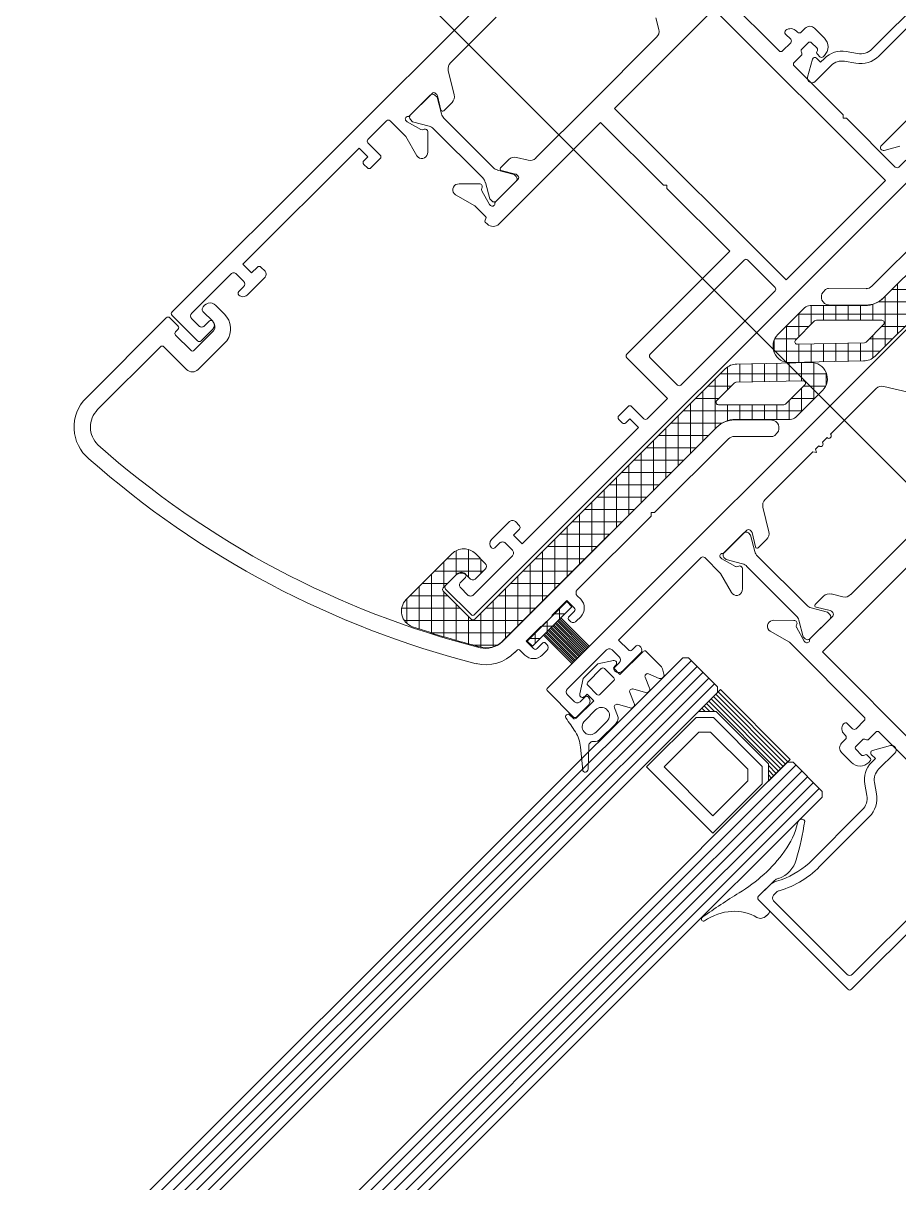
# Model space of a CAD drawing. Header units: centimetres. Extents: x 118932 to 154602, y -32682 to -23521.
# Drawn here: x 140558.5 to 140569.15, y -28992.83 to -28978.72 of the extents above; entities that cross this region are included whole.
import ezdxf

# ---------------------------------------------------------------- set-up
doc = ezdxf.new("R2010")
doc.units = ezdxf.units.CM
doc.header["$LTSCALE"] = 50
doc.header["$MEASUREMENT"] = 0
doc.layers.add('GEN_02_TF_Pencere', color=7, linetype='Continuous', lineweight=9, true_color=0x6093ac)

# ---------------------------------------------------------------- blocks, each defined once
blk = doc.blocks.new('P4_')
at = {"layer": 'GEN_02_TF_Pencere'}
for p, q in [((108044.975, 6106.326, 0), (108044.975, 6048.003, 0)), ((108049.906, 6101.46, 0), (108049.868, 6101.46, 0)), ((108049.868, 6101.46, 0), (108049.868, 6101.46, 0)), ((108049.838, 6101.435, 0), (108049.838, 6101.25, 0)), ((108049.498, 6101.236, 0), (108049.478, 6101.245, 0)), ((108049.808, 6101.225, 0), (108049.547, 6101.225, 0)), ((108048.408, 6100.919, 0), (108048.358, 6100.869, 0)), ((108048.408, 6100.919, 0), (108051.358, 6100.919, 0)), ((108048.81, 6100.919, 0), (108048.823, 6100.921, 0)), ((108144.238, 6100.918, 0), (108051.358, 6100.919, 0)), ((108048.358, 6100.869, 0), (108048.358, 6100.369, 0)), ((108048.358, 6100.819, 0), (108051.358, 6100.819, 0)), ((108144.288, 6100.818, 0), (108051.358, 6100.819, 0)), ((108048.358, 6100.719, 0), (108051.358, 6100.719, 0)), ((108048.358, 6100.619, 0), (108051.358, 6100.619, 0)), ((108144.288, 6100.718, 0), (108051.358, 6100.719, 0)), ((108144.288, 6100.618, 0), (108051.358, 6100.619, 0)), ((108048.358, 6100.519, 0), (108051.358, 6100.519, 0)), ((108144.288, 6100.518, 0), (108051.358, 6100.519, 0)), ((108048.358, 6100.419, 0), (108051.358, 6100.419, 0)), ((108048.358, 6100.369, 0), (108048.408, 6100.319, 0)), ((108144.288, 6100.418, 0), (108051.358, 6100.419, 0)), ((108048.358, 6100.319, 0), (108048.733, 6100.319, 0)), ((108048.358, 6099.119, 0), (108048.358, 6100.319, 0)), ((108048.358, 6100.319, 0), (108048.358, 6100.319, 0)), ((108048.358, 6100.319, 0), (108048.358, 6099.119, 0)), ((108048.398, 6100.319, 0), (108048.398, 6099.119, 0)), ((108048.408, 6100.319, 0), (108051.358, 6100.319, 0)), ((108048.438, 6100.319, 0), (108048.438, 6099.119, 0)), ((108048.478, 6100.319, 0), (108048.478, 6099.119, 0)), ((108048.518, 6100.319, 0), (108048.518, 6099.119, 0)), ((108048.558, 6100.319, 0), (108048.558, 6099.119, 0)), ((108048.733, 6100.319, 0), (108048.583, 6100.169, 0)), ((108048.598, 6100.319, 0), (108048.598, 6100.184, 0)), ((108048.638, 6100.319, 0), (108048.638, 6100.224, 0)), ((108048.808, 6100.289, 0), (108048.658, 6100.139, 0)), ((108048.678, 6100.319, 0), (108048.678, 6100.264, 0)), ((108048.718, 6100.319, 0), (108048.718, 6100.304, 0)), ((108049.658, 6100.289, 0), (108048.808, 6100.289, 0)), ((108049.658, 6099.149, 0), (108049.658, 6100.289, 0)), ((108144.288, 6100.318, 0), (108051.358, 6100.319, 0)), ((108048.583, 6100.169, 0), (108048.583, 6099.269, 0)), ((108048.658, 6100.139, 0), (108048.658, 6099.299, 0)), ((108048.908, 6100.139, 0), (108048.808, 6100.039, 0)), ((108049.508, 6100.139, 0), (108048.908, 6100.139, 0)), ((108049.508, 6099.299, 0), (108049.508, 6100.139, 0)), ((108048.808, 6100.039, 0), (108048.808, 6099.399, 0)), ((108048.808, 6099.399, 0), (108048.908, 6099.299, 0)), ((108048.583, 6099.269, 0), (108048.733, 6099.119, 0)), ((108048.598, 6099.254, 0), (108048.598, 6099.119, 0)), ((108048.638, 6099.214, 0), (108048.638, 6099.119, 0)), ((108048.658, 6099.299, 0), (108048.808, 6099.149, 0)), ((108048.908, 6099.299, 0), (108049.508, 6099.299, 0)), ((108048.408, 6099.119, 0), (108048.358, 6099.069, 0)), ((108048.733, 6099.119, 0), (108048.358, 6099.119, 0)), ((108048.358, 6099.069, 0), (108048.358, 6098.569, 0)), ((108048.408, 6099.119, 0), (108051.358, 6099.119, 0)), ((108048.678, 6099.174, 0), (108048.678, 6099.119, 0)), ((108048.718, 6099.134, 0), (108048.718, 6099.119, 0)), ((108048.808, 6099.149, 0), (108049.658, 6099.149, 0)), ((108144.288, 6099.118, 0), (108051.358, 6099.119, 0)), ((108048.358, 6099.019, 0), (108051.358, 6099.019, 0)), ((108144.288, 6099.018, 0), (108051.358, 6099.019, 0)), ((108048.358, 6098.919, 0), (108051.358, 6098.919, 0)), ((108048.358, 6098.819, 0), (108051.358, 6098.819, 0)), ((108144.288, 6098.918, 0), (108051.358, 6098.919, 0)), ((108144.288, 6098.818, 0), (108051.358, 6098.819, 0)), ((108048.358, 6098.719, 0), (108051.358, 6098.719, 0)), ((108049.972, 6098.467, 0), (108050.183, 6098.666, 0)), ((108144.288, 6098.718, 0), (108051.358, 6098.719, 0)), ((108048.358, 6098.619, 0), (108051.358, 6098.619, 0)), ((108048.358, 6098.569, 0), (108048.408, 6098.519, 0)), ((108048.408, 6098.519, 0), (108051.358, 6098.519, 0)), ((108048.679, 6098.442, 0), (108048.711, 6098.5, 0)), ((108049.029, 6098.499, 0), (108049.107, 6098.359, 0)), ((108049.293, 6098.499, 0), (108049.371, 6098.359, 0)), ((108049.559, 6098.513, 0), (108049.813, 6098.513, 0)), ((108050.235, 6098.627, 0), (108050.057, 6098.411, 0)), ((108144.288, 6098.618, 0), (108051.358, 6098.619, 0)), ((108144.238, 6098.518, 0), (108051.358, 6098.519, 0)), ((108048.668, 6098.152, 0), (108048.668, 6098.403, 0)), ((108048.787, 6098.496, 0), (108048.842, 6098.363, 0)), ((108048.898, 6098.363, 0), (108048.953, 6098.496, 0)), ((108049.162, 6098.363, 0), (108049.218, 6098.496, 0)), ((108049.426, 6098.362, 0), (108049.465, 6098.456, 0)), ((108049.465, 6098.456, 0), (108049.465, 6098.456, 0)), ((108049.793, 6098.415, 0), (108049.608, 6098.415, 0)), ((108049.508, 6098.327, 0), (108049.508, 6098.308, 0)), ((108049.508, 6098.327, 0), (108049.508, 6098.327, 0)), ((108049.607, 6098.22, 0), (108049.793, 6098.22, 0)), ((108049.893, 6098.308, 0), (108049.893, 6098.327, 0)), ((108049.093, 6098.125, 0), (108048.698, 6098.126, 0)), ((108049.093, 6098.011, 0), (108049.093, 6098.125, 0)), ((108049.173, 6098.099, 0), (108049.173, 6097.94, 0)), ((108049.433, 6098.125, 0), (108049.203, 6098.125, 0)), ((108049.454, 6098.117, 0), (108049.454, 6098.117, 0)), ((108049.463, 6097.94, 0), (108049.463, 6098.098, 0)), ((108049.843, 6098.124, 0), (108049.543, 6098.125, 0)), ((108049.543, 6098.125, 0), (108049.543, 6098.01, 0)), ((108049.873, 6098.037, 0), (108049.873, 6098.098, 0)), ((108049.193, 6097.843, 0), (108049.029, 6097.947, 0)), ((108049.053, 6098.011, 0), (108049.093, 6098.011, 0)), ((108049.606, 6097.946, 0), (108049.443, 6097.843, 0)), ((108049.543, 6098.01, 0), (108049.583, 6098.01, 0)), ((108049.443, 6097.843, 0), (108049.193, 6097.843, 0)), ((108049.203, 6097.913, 0), (108049.433, 6097.913, 0)), ((108049.113, 6097.129, 0), (108049.113, 6097.617, 0)), ((108049.133, 6097.129, 0), (108049.133, 6097.617, 0)), ((108049.153, 6097.129, 0), (108049.153, 6097.617, 0)), ((108049.173, 6097.129, 0), (108049.173, 6097.617, 0)), ((108049.193, 6097.129, 0), (108049.193, 6097.617, 0)), ((108049.213, 6097.129, 0), (108049.213, 6097.617, 0)), ((108049.233, 6097.129, 0), (108049.233, 6097.617, 0)), ((108049.253, 6097.129, 0), (108049.253, 6097.617, 0)), ((108049.273, 6097.129, 0), (108049.273, 6097.617, 0)), ((108049.293, 6097.129, 0), (108049.293, 6097.617, 0)), ((108049.313, 6097.129, 0), (108049.313, 6097.617, 0)), ((108049.333, 6097.129, 0), (108049.333, 6097.617, 0)), ((108049.353, 6097.129, 0), (108049.353, 6097.617, 0)), ((108049.373, 6097.129, 0), (108049.373, 6097.617, 0)), ((108049.393, 6097.129, 0), (108049.393, 6097.617, 0)), ((108049.413, 6097.129, 0), (108049.413, 6097.617, 0)), ((108049.603, 6097.129, 0), (108048.923, 6097.129, 0)), ((108048.923, 6097.129, 0), (108048.923, 6097.039, 0)), ((108049.135, 6097.039, 0), (108049.045, 6097.129, 0)), ((108049.135, 6097.129, 0), (108049.045, 6097.039, 0)), ((108049.347, 6097.039, 0), (108049.257, 6097.129, 0)), ((108049.347, 6097.129, 0), (108049.257, 6097.039, 0)), ((108049.559, 6097.039, 0), (108049.469, 6097.129, 0)), ((108049.559, 6097.129, 0), (108049.469, 6097.039, 0)), ((108049.603, 6097.039, 0), (108049.603, 6097.129, 0)), ((108049.603, 6097.129, 0), (108049.603, 6097.129, 0)), ((108048.923, 6097.038, 0), (108048.922, 6097.04, 0)), ((108048.923, 6097.039, 0), (108049.603, 6097.039, 0)), ((108041.888, 6096.355, 0), (108049.828, 6096.359, 0)), ((108049.858, 6096.329, 0), (108049.858, 6095.889, 0)), ((108042.328, 6096.155, 0), (108042.207, 6096.155, 0)), ((108042.358, 6095.285, 0), (108042.358, 6096.125, 0)), ((108044.268, 6096.156, 0), (108042.558, 6096.155, 0)), ((108042.558, 6096.155, 0), (108042.56, 6093.205, 0)), ((108044.27, 6093.206, 0), (108044.268, 6096.156, 0)), ((108044.268, 6096.156, 0), (108044.268, 6096.156, 0)), ((108044.428, 6096.126, 0), (108044.428, 6095.656, 0)), ((108046.078, 6096.157, 0), (108044.458, 6096.156, 0)), ((108046.108, 6095.657, 0), (108046.108, 6096.127, 0)), ((108046.658, 6096.157, 0), (108046.308, 6096.157, 0)), ((108046.308, 6096.157, 0), (108046.308, 6095.457, 0)), ((108046.688, 6095.917, 0), (108046.688, 6096.127, 0)), ((108048.808, 6096.159, 0), (108046.808, 6096.158, 0)), ((108046.808, 6096.158, 0), (108046.808, 6096.008, 0)), ((108048.808, 6096.009, 0), (108048.808, 6096.159, 0)), ((108048.948, 6096.129, 0), (108048.948, 6096.009, 0)), ((108049.668, 6096.179, 0), (108048.998, 6096.179, 0)), ((108049.718, 6096.009, 0), (108049.718, 6096.129, 0)), ((108042.139, 6095.985, 0), (108042.31, 6095.887, 0)), ((108046.808, 6096.008, 0), (108046.878, 6096.008, 0)), ((108046.908, 6095.978, 0), (108046.908, 6095.918, 0)), ((108048.678, 6095.909, 0), (108048.678, 6095.979, 0)), ((108048.708, 6096.009, 0), (108048.808, 6096.009, 0)), ((108048.998, 6095.959, 0), (108049.078, 6095.959, 0)), ((108049.588, 6095.959, 0), (108049.668, 6095.959, 0)), ((108042.292, 6095.819, 0), (108041.788, 6095.819, 0)), ((108046.878, 6095.888, 0), (108046.718, 6095.887, 0)), ((108049.038, 6095.859, 0), (108048.728, 6095.859, 0)), ((108049.828, 6095.859, 0), (108049.628, 6095.859, 0)), ((108044.437, 6095.635, 0), (108044.437, 6095.635, 0)), ((108044.458, 6095.626, 0), (108046.078, 6095.627, 0)), ((108046.278, 6095.427, 0), (108044.508, 6095.426, 0)), ((108044.508, 6095.426, 0), (108044.509, 6094.346, 0)), ((108042.388, 6095.255, 0), (108042.358, 6095.285, 0)), ((108042.358, 6095.225, 0), (108042.388, 6095.255, 0)), ((108042.359, 6094.385, 0), (108042.358, 6095.225, 0)), ((108040.728, 6095.028, 0), (108041.544, 6095.028, 0)), ((108041.544, 6094.908, 0), (108040.63, 6094.908, 0)), ((108041.806, 6094.892, 0), (108041.887, 6094.776, 0)), ((108041.788, 6094.707, 0), (108041.707, 6094.823, 0)), ((108042.034, 6094.699, 0), (108042.313, 6094.699, 0)), ((108042.009, 6094.555, 0), (108042.029, 6094.555, 0)), ((108042.098, 6094.579, 0), (108042.034, 6094.579, 0)), ((108042.098, 6094.509, 0), (108042.098, 6094.579, 0)), ((108042.341, 6094.597, 0), (108042.143, 6094.483, 0)), ((108042.009, 6094.425, 0), (108042.009, 6094.335, 0)), ((108042.059, 6094.525, 0), (108042.059, 6094.484, 0)), ((108041.859, 6094.235, 0), (108041.859, 6094.405, 0)), ((108042.039, 6094.305, 0), (108042.149, 6094.305, 0)), ((108042.208, 6094.355, 0), (108042.329, 6094.355, 0)), ((108044.509, 6094.346, 0), (108044.479, 6094.316, 0)), ((108044.479, 6094.316, 0), (108044.509, 6094.286, 0)), ((108044.509, 6094.286, 0), (108044.51, 6093.206, 0)), ((108042.009, 6094.155, 0), (108041.939, 6094.155, 0)), ((108042.039, 6094.104, 0), (108042.039, 6094.125, 0)), ((108042.159, 6094.125, 0), (108042.159, 6094.035, 0)), ((108042.329, 6094.155, 0), (108042.189, 6094.155, 0)), ((108042.36, 6092.839, 0), (108042.359, 6094.125, 0)), ((108042.56, 6093.205, 0), (108044.27, 6093.206, 0)), ((108044.51, 6093.206, 0), (108046.259, 6093.207, 0)), ((108046.31, 6093.028, 0), (108046.31, 6092.841, 0)), ((108046.344, 6093.053, 0), (108046.324, 6093.047, 0)), ((108046.359, 6093.107, 0), (108046.359, 6093.072, 0)), ((108043.211, 6092.907, 0), (108043.135, 6092.783, 0)), ((108044.467, 6092.956, 0), (108043.296, 6092.955, 0)), ((108045.373, 6092.956, 0), (108044.467, 6092.956, 0)), ((108045.535, 6092.784, 0), (108045.459, 6092.908, 0)), ((108045.682, 6092.956, 0), (108045.682, 6092.935, 0)), ((108045.687, 6092.919, 0), (108045.78, 6092.767, 0)), ((108045.702, 6092.947, 0), (108045.702, 6092.911, 0)), ((108045.702, 6092.911, 0), (108045.806, 6092.731, 0)), ((108046.099, 6092.987, 0), (108045.712, 6092.986, 0)), ((108046.082, 6092.987, 0), (108045.742, 6092.987, 0)), ((108046.018, 6092.731, 0), (108046.122, 6092.911, 0)), ((108046.121, 6092.773, 0), (108046.172, 6092.957, 0)), ((108046.122, 6092.911, 0), (108046.122, 6092.947, 0)), ((108046.172, 6092.957, 0), (108046.172, 6092.975, 0)), ((108045.763, 6092.737, 0), (108045.62, 6092.736, 0)), ((108046.31, 6092.841, 0), (108046.38, 6092.581, 0)), ((108045.822, 6092.671, 0), (108045.822, 6091.823, 0)), ((108045.822, 6092.671, 0), (108045.822, 6092.671, 0)), ((108046.002, 6091.823, 0), (108046.002, 6092.671, 0)), ((108046.254, 6092.518, 0), (108046.083, 6092.691, 0)), ((108046.272, 6092.505, 0), (108046.254, 6092.518, 0)), ((108046.081, 6091.803, 0), (108046.252, 6091.976, 0)), ((108046.252, 6091.976, 0), (108046.27, 6091.988, 0)), ((108046.378, 6091.913, 0), (108046.308, 6091.652, 0)), ((108045.618, 6091.757, 0), (108045.761, 6091.757, 0)), ((108045.778, 6091.726, 0), (108045.685, 6091.574, 0)), ((108045.806, 6091.763, 0), (108045.702, 6091.583, 0)), ((108046.122, 6091.583, 0), (108046.018, 6091.763, 0)), ((108045.374, 6091.449, 0), (108045.533, 6091.709, 0)), ((108046.17, 6091.537, 0), (108046.119, 6091.721, 0)), ((108046.308, 6091.652, 0), (108046.308, 6091.381, 0)), ((108046.688, 6091.381, 0), (108046.688, 6091.591, 0)), ((108046.718, 6091.621, 0), (108046.878, 6091.621, 0)), ((108046.908, 6091.591, 0), (108046.908, 6091.531, 0)), ((108048.678, 6091.531, 0), (108048.678, 6091.601, 0)), ((108048.728, 6091.651, 0), (108049.038, 6091.651, 0)), ((108049.628, 6091.651, 0), (108049.828, 6091.651, 0)), ((108049.858, 6091.621, 0), (108049.858, 6091.181, 0)), ((108045.68, 6091.558, 0), (108045.68, 6091.537, 0)), ((108045.702, 6091.583, 0), (108045.702, 6091.547, 0)), ((108045.71, 6091.507, 0), (108046.097, 6091.507, 0)), ((108045.742, 6091.507, 0), (108046.082, 6091.507, 0)), ((108046.122, 6091.547, 0), (108046.122, 6091.583, 0)), ((108046.17, 6091.518, 0), (108046.17, 6091.537, 0)), ((108046.878, 6091.501, 0), (108046.808, 6091.501, 0)), ((108046.808, 6091.501, 0), (108046.808, 6091.351, 0)), ((108048.808, 6091.501, 0), (108048.708, 6091.501, 0)), ((108048.808, 6091.351, 0), (108048.808, 6091.501, 0)), ((108048.948, 6091.501, 0), (108048.948, 6091.381, 0)), ((108049.078, 6091.551, 0), (108048.998, 6091.551, 0)), ((108049.668, 6091.551, 0), (108049.588, 6091.551, 0)), ((108049.718, 6091.381, 0), (108049.718, 6091.501, 0)), ((108044.503, 6091.401, 0), (108045.289, 6091.401, 0)), ((108046.338, 6091.351, 0), (108046.658, 6091.351, 0)), ((108046.808, 6091.351, 0), (108048.808, 6091.351, 0)), ((108048.998, 6091.331, 0), (108049.668, 6091.331, 0)), ((108049.828, 6091.151, 0), (108039.888, 6091.151, 0)), ((108049.828, 6091.151, 0), (108049.828, 6091.151, 0))]:
    blk.add_line(p, q, dxfattribs=at)
at = {"layer": 'GEN_02_TF_Pencere', "extrusion": (0, 0, -1)}
for p, q in [((108049.808, 6102.825, 0), (108047.888, 6102.825, 0)), ((108049.808, 6102.825, 0), (108049.808, 6102.825, 0)), ((108049.838, 6101.255, 0), (108049.838, 6102.795, 0)), ((108047.158, 6102.621, 0), (108047.156, 6099.671, 0)), ((108048.078, 6102.705, 0), (108049.668, 6102.705, 0)), ((108049.718, 6102.655, 0), (108049.718, 6101.395, 0)), ((108047.357, 6100.851, 0), (108047.358, 6101.691, 0)), ((108048.988, 6101.494, 0), (108048.172, 6101.494, 0)), ((108047.91, 6101.358, 0), (108047.829, 6101.242, 0)), ((108048.172, 6101.374, 0), (108049.086, 6101.374, 0)), ((108049.668, 6101.345, 0), (108049.616, 6101.345, 0)), ((108047.928, 6101.173, 0), (108048.009, 6101.289, 0)), ((108049.619, 6101.225, 0), (108049.808, 6101.225, 0)), ((108047.375, 6101.063, 0), (108047.573, 6100.949, 0)), ((108047.682, 6101.165, 0), (108047.403, 6101.165, 0)), ((108047.618, 6100.975, 0), (108047.618, 6101.045, 0)), ((108047.618, 6101.045, 0), (108047.682, 6101.045, 0)), ((108047.657, 6100.991, 0), (108047.657, 6100.95, 0)), ((108047.707, 6101.021, 0), (108047.687, 6101.021, 0)), ((108047.508, 6100.821, 0), (108047.387, 6100.821, 0)), ((108047.677, 6100.771, 0), (108047.567, 6100.771, 0)), ((108047.707, 6100.891, 0), (108047.707, 6100.801, 0)), ((108047.857, 6100.701, 0), (108047.857, 6100.871, 0)), ((108047.387, 6100.621, 0), (108047.527, 6100.621, 0)), ((108047.707, 6100.621, 0), (108047.777, 6100.621, 0)), ((108047.356, 6099.305, 0), (108047.357, 6100.591, 0)), ((108047.557, 6100.591, 0), (108047.557, 6100.501, 0)), ((108047.677, 6100.57, 0), (108047.677, 6100.591, 0)), ((108047.156, 6099.671, 0), (108045.446, 6099.672, 0)), ((108045.249, 6099.422, 0), (108046.42, 6099.421, 0)), ((108046.505, 6099.373, 0), (108046.581, 6099.249, 0)), ((108046.729, 6099.399, 0), (108046.729, 6099.421, 0)), ((108046.826, 6099.231, 0), (108046.733, 6099.384, 0)), ((108046.759, 6099.451, 0), (108047.146, 6099.451, 0)), ((108046.77, 6099.411, 0), (108046.77, 6099.375, 0)), ((108046.77, 6099.375, 0), (108046.874, 6099.195, 0)), ((108047.15, 6099.451, 0), (108046.81, 6099.451, 0)), ((108047.086, 6099.195, 0), (108047.19, 6099.375, 0)), ((108047.219, 6099.421, 0), (108047.168, 6099.236, 0)), ((108047.19, 6099.375, 0), (108047.19, 6099.411, 0)), ((108047.219, 6099.439, 0), (108047.219, 6099.421, 0)), ((108047.426, 6099.044, 0), (108047.356, 6099.305, 0)), ((108046.666, 6099.201, 0), (108046.809, 6099.201, 0)), ((108046.89, 6099.135, 0), (108046.89, 6098.287, 0)), ((108046.89, 6099.135, 0), (108046.89, 6099.135, 0)), ((108047.07, 6098.287, 0), (108047.07, 6099.135, 0)), ((108047.129, 6099.155, 0), (108047.3, 6098.982, 0)), ((108047.3, 6098.982, 0), (108047.318, 6098.969, 0)), ((108047.302, 6098.442, 0), (108047.131, 6098.269, 0)), ((108047.32, 6098.454, 0), (108047.302, 6098.442, 0)), ((108047.358, 6098.118, 0), (108047.428, 6098.379, 0)), ((108046.811, 6098.223, 0), (108046.668, 6098.223, 0)), ((108046.874, 6098.227, 0), (108046.77, 6098.047, 0)), ((108047.19, 6098.047, 0), (108047.086, 6098.227, 0)), ((108044.342, 6097.915, 0), (108044.183, 6098.175, 0)), ((108046.583, 6098.175, 0), (108046.424, 6097.915, 0)), ((108046.735, 6098.04, 0), (108046.828, 6098.192, 0)), ((108047.17, 6098.187, 0), (108047.221, 6098.003, 0)), ((108047.358, 6097.847, 0), (108047.358, 6098.118, 0)), ((108049.038, 6098.117, 0), (108048.728, 6098.117, 0)), ((108049.828, 6098.117, 0), (108049.628, 6098.117, 0)), ((108049.858, 6097.647, 0), (108049.858, 6098.087, 0)), ((108046.731, 6098.003, 0), (108046.731, 6098.024, 0)), ((108047.148, 6097.973, 0), (108046.761, 6097.973, 0)), ((108046.77, 6098.047, 0), (108046.77, 6098.011, 0)), ((108046.81, 6097.971, 0), (108047.15, 6097.971, 0)), ((108047.19, 6098.011, 0), (108047.19, 6098.047, 0)), ((108047.221, 6098.003, 0), (108047.221, 6097.984, 0)), ((108048.678, 6098.067, 0), (108048.678, 6098.047, 0)), ((108048.708, 6098.017, 0), (108048.778, 6098.017, 0)), ((108048.808, 6097.987, 0), (108048.808, 6097.817, 0)), ((108048.948, 6097.847, 0), (108048.948, 6097.967, 0)), ((108048.998, 6098.017, 0), (108049.078, 6098.017, 0)), ((108049.588, 6098.017, 0), (108049.668, 6098.017, 0)), ((108049.718, 6097.967, 0), (108049.718, 6097.847, 0)), ((108045.213, 6097.867, 0), (108044.427, 6097.867, 0)), ((108045.353, 6097.867, 0), (108045.273, 6097.867, 0)), ((108045.471, 6097.867, 0), (108045.413, 6097.867, 0)), ((108045.493, 6097.905, 0), (108045.471, 6097.867, 0)), ((108045.515, 6097.867, 0), (108045.493, 6097.905, 0)), ((108046.339, 6097.867, 0), (108045.515, 6097.867, 0)), ((108048.808, 6097.817, 0), (108047.388, 6097.817, 0)), ((108049.668, 6097.797, 0), (108048.998, 6097.797, 0)), ((108044.158, 6097.579, 0), (108039.849, 6097.579, 0)), ((108039.888, 6097.617, 0), (108049.828, 6097.617, 0)), ((108043.597, 6097.416, 0), (108043.435, 6097.579, 0)), ((108043.611, 6097.415, 0), (108043.775, 6097.579, 0)), ((108043.834, 6097.392, 0), (108043.647, 6097.579, 0)), ((108043.803, 6097.395, 0), (108043.987, 6097.579, 0)), ((108044.059, 6097.379, 0), (108043.859, 6097.579, 0)), ((108043.999, 6097.379, 0), (108044.195, 6097.576, 0)), ((108044.987, 6096.663, 0), (108044.071, 6097.579, 0)), ((108044.158, 6097.579, 0), (108044.158, 6097.579, 0)), ((108044.948, 6096.901, 0), (108044.299, 6097.52, 0)), ((108043.44, 6097.149, 0), (108043.125, 6097.465, 0)), ((108043.345, 6097.149, 0), (108043.611, 6097.415, 0)), ((108043.662, 6097.14, 0), (108043.361, 6097.441, 0)), ((108043.557, 6097.149, 0), (108043.803, 6097.395, 0)), ((108044.458, 6096.556, 0), (108043.597, 6097.416, 0)), ((108043.813, 6097.379, 0), (108044.115, 6097.379, 0)), ((108043.813, 6097.379, 0), (108043.813, 6097.379, 0)), ((108043.847, 6097.379, 0), (108043.834, 6097.392, 0)), ((108044.136, 6097.371, 0), (108044.725, 6096.808, 0)), ((108044.17, 6097.338, 0), (108044.327, 6097.495, 0)), ((108044.279, 6097.235, 0), (108044.435, 6097.391, 0)), ((108044.827, 6097.406, 0), (108044.722, 6097.301, 0)), ((108045.055, 6097.422, 0), (108044.741, 6097.108, 0)), ((108044.844, 6097.412, 0), (108045.034, 6097.222, 0)), ((108045.364, 6097.422, 0), (108044.906, 6097.422, 0)), ((108045.046, 6097.422, 0), (108045.246, 6097.222, 0)), ((108045.267, 6097.422, 0), (108045.067, 6097.222, 0)), ((108045.258, 6097.422, 0), (108046.119, 6096.562, 0)), ((108045.442, 6097.385, 0), (108045.279, 6097.222, 0)), ((108045.905, 6096.923, 0), (108045.435, 6097.393, 0)), ((108045.66, 6097.398, 0), (108045.703, 6097.398, 0)), ((108045.738, 6097.383, 0), (108046.06, 6097.058, 0)), ((108043.733, 6097.113, 0), (108043.87, 6097.25, 0)), ((108044.354, 6096.765, 0), (108043.791, 6097.328, 0)), ((108044.387, 6097.131, 0), (108044.544, 6097.287, 0)), ((108044.729, 6097.315, 0), (108045.645, 6096.399, 0)), ((108045.548, 6097.279, 0), (108045.422, 6097.153, 0)), ((108045.919, 6096.917, 0), (108045.597, 6097.242, 0)), ((108048.933, 6097.289, 0), (108049.013, 6097.289, 0)), ((108049.063, 6097.239, 0), (108049.063, 6097.209, 0)), ((108049.463, 6097.209, 0), (108049.463, 6097.239, 0)), ((108049.513, 6097.289, 0), (108049.593, 6097.289, 0)), ((108039.889, 6097.149, 0), (108043.585, 6097.149, 0)), ((108039.89, 6097.149, 0), (108043.585, 6097.149, 0)), ((108043.849, 6097.017, 0), (108043.976, 6097.144, 0)), ((108044.496, 6097.027, 0), (108044.652, 6097.184, 0)), ((108045.003, 6097.158, 0), (108044.847, 6097.002, 0)), ((108045.58, 6096.607, 0), (108044.991, 6097.17, 0)), ((108045.011, 6097.222, 0), (108045.341, 6097.222, 0)), ((108045.362, 6097.213, 0), (108045.925, 6096.65, 0)), ((108045.654, 6097.173, 0), (108045.528, 6097.047, 0)), ((108048.783, 6097.079, 0), (108048.783, 6097.139, 0)), ((108048.913, 6097.159, 0), (108048.913, 6097.029, 0)), ((108049.043, 6097.189, 0), (108048.943, 6097.189, 0)), ((108049.583, 6097.189, 0), (108049.483, 6097.189, 0)), ((108049.613, 6097.029, 0), (108049.613, 6097.159, 0)), ((108049.743, 6097.139, 0), (108049.743, 6097.059, 0)), ((108043.585, 6096.949, 0), (108042.314, 6096.949, 0)), ((108043.797, 6097.061, 0), (108044.12, 6096.736, 0)), ((108043.811, 6097.055, 0), (108044.281, 6096.586, 0)), ((108043.955, 6096.911, 0), (108044.082, 6097.038, 0)), ((108044.604, 6096.924, 0), (108044.761, 6097.08, 0)), ((108044.713, 6096.82, 0), (108044.869, 6096.977, 0)), ((108044.768, 6097.077, 0), (108045.417, 6096.458, 0)), ((108045.112, 6097.054, 0), (108044.955, 6096.898, 0)), ((108045.22, 6096.951, 0), (108045.064, 6096.794, 0)), ((108045.761, 6097.067, 0), (108045.634, 6096.941, 0)), ((108045.867, 6096.961, 0), (108045.74, 6096.834, 0)), ((108046.131, 6097.029, 0), (108047.402, 6097.029, 0)), ((108047.402, 6097.029, 0), (108047.432, 6096.999, 0)), ((108047.432, 6096.999, 0), (108047.462, 6097.029, 0)), ((108047.462, 6097.029, 0), (108048.733, 6097.029, 0)), ((108048.913, 6097.029, 0), (108049.165, 6097.029, 0)), ((108049.183, 6097.039, 0), (108049.343, 6097.039, 0)), ((108049.36, 6097.029, 0), (108049.613, 6097.029, 0)), ((108049.773, 6097.029, 0), (108049.807, 6097.029, 0)), ((108043.978, 6096.595, 0), (108043.656, 6096.92, 0)), ((108044.062, 6096.805, 0), (108044.188, 6096.932, 0)), ((108044.168, 6096.699, 0), (108044.294, 6096.826, 0)), ((108044.661, 6096.556, 0), (108044.975, 6096.87, 0)), ((108045.329, 6096.847, 0), (108045.172, 6096.691, 0)), ((108045.983, 6096.865, 0), (108045.846, 6096.728, 0)), ((108046.159, 6096.829, 0), (108045.913, 6096.583, 0)), ((108046.054, 6096.838, 0), (108046.355, 6096.538, 0)), ((108046.371, 6096.829, 0), (108046.105, 6096.563, 0)), ((108049.827, 6096.829, 0), (108046.131, 6096.829, 0)), ((108049.826, 6096.829, 0), (108046.131, 6096.829, 0)), ((108046.276, 6096.829, 0), (108046.591, 6096.514, 0)), ((108046.584, 6096.829, 0), (108046.298, 6096.543, 0)), ((108046.488, 6096.829, 0), (108046.827, 6096.489, 0)), ((108046.796, 6096.829, 0), (108046.49, 6096.524, 0)), ((108047.008, 6096.829, 0), (108046.683, 6096.504, 0)), ((108046.7, 6096.829, 0), (108047.064, 6096.465, 0)), ((108047.22, 6096.829, 0), (108046.875, 6096.485, 0)), ((108046.912, 6096.829, 0), (108047.3, 6096.441, 0)), ((108047.432, 6096.829, 0), (108047.068, 6096.465, 0)), ((108047.124, 6096.829, 0), (108047.536, 6096.417, 0)), ((108047.644, 6096.829, 0), (108047.26, 6096.445, 0)), ((108047.336, 6096.829, 0), (108047.766, 6096.399, 0)), ((108047.856, 6096.829, 0), (108047.453, 6096.426, 0)), ((108047.548, 6096.829, 0), (108047.978, 6096.399, 0)), ((108048.068, 6096.829, 0), (108047.645, 6096.406, 0)), ((108047.76, 6096.829, 0), (108048.19, 6096.399, 0)), ((108048.281, 6096.829, 0), (108047.851, 6096.399, 0)), ((108047.973, 6096.829, 0), (108048.403, 6096.399, 0)), ((108048.493, 6096.829, 0), (108048.063, 6096.399, 0)), ((108048.185, 6096.829, 0), (108048.615, 6096.399, 0)), ((108048.705, 6096.829, 0), (108048.275, 6096.399, 0)), ((108048.397, 6096.829, 0), (108048.827, 6096.399, 0)), ((108048.917, 6096.829, 0), (108048.487, 6096.399, 0)), ((108048.609, 6096.829, 0), (108049.039, 6096.399, 0)), ((108049.129, 6096.829, 0), (108048.699, 6096.399, 0)), ((108048.821, 6096.829, 0), (108049.251, 6096.399, 0)), ((108049.341, 6096.829, 0), (108048.911, 6096.399, 0)), ((108049.033, 6096.829, 0), (108049.463, 6096.399, 0)), ((108049.553, 6096.829, 0), (108049.123, 6096.399, 0)), ((108049.245, 6096.829, 0), (108049.675, 6096.399, 0)), ((108049.765, 6096.829, 0), (108049.336, 6096.399, 0)), ((108049.458, 6096.829, 0), (108050.483, 6095.803, 0)), ((108049.67, 6096.829, 0), (108050.361, 6096.137, 0)), ((108049.892, 6096.819, 0), (108050.103, 6096.608, 0)), ((108044.274, 6096.593, 0), (108044.437, 6096.756, 0)), ((108044.705, 6096.756, 0), (108044.376, 6096.756, 0)), ((108044.449, 6096.556, 0), (108044.649, 6096.756, 0)), ((108044.67, 6096.556, 0), (108044.47, 6096.756, 0)), ((108044.872, 6096.566, 0), (108044.682, 6096.756, 0)), ((108044.889, 6096.573, 0), (108044.994, 6096.677, 0)), ((108045.437, 6096.744, 0), (108045.281, 6096.587, 0)), ((108049.946, 6096.797, 0), (108049.548, 6096.399, 0)), ((108050.053, 6096.693, 0), (108049.76, 6096.399, 0)), ((108050.237, 6096.794, 0), (108050.237, 6096.794, 0)), ((108044.056, 6096.58, 0), (108044.013, 6096.58, 0)), ((108044.352, 6096.556, 0), (108044.81, 6096.556, 0)), ((108045.546, 6096.64, 0), (108045.39, 6096.484, 0)), ((108045.717, 6096.599, 0), (108045.521, 6096.403, 0)), ((108045.903, 6096.599, 0), (108045.601, 6096.599, 0)), ((108045.657, 6096.599, 0), (108045.857, 6096.399, 0)), ((108045.913, 6096.583, 0), (108045.729, 6096.399, 0)), ((108045.869, 6096.599, 0), (108045.882, 6096.586, 0)), ((108045.882, 6096.586, 0), (108046.069, 6096.399, 0)), ((108045.903, 6096.599, 0), (108045.903, 6096.599, 0)), ((108046.105, 6096.563, 0), (108045.941, 6096.399, 0)), ((108046.119, 6096.562, 0), (108046.281, 6096.399, 0)), ((108046.298, 6096.543, 0), (108046.154, 6096.399, 0)), ((108046.355, 6096.538, 0), (108046.493, 6096.399, 0)), ((108046.49, 6096.524, 0), (108046.366, 6096.399, 0)), ((108050.131, 6096.559, 0), (108049.897, 6096.324, 0)), ((108045.558, 6096.399, 0), (108049.867, 6096.399, 0)), ((108045.558, 6096.399, 0), (108045.558, 6096.399, 0)), ((108046.683, 6096.504, 0), (108046.578, 6096.399, 0)), ((108046.591, 6096.514, 0), (108046.706, 6096.399, 0)), ((108046.875, 6096.485, 0), (108046.79, 6096.399, 0)), ((108046.827, 6096.489, 0), (108046.918, 6096.399, 0)), ((108047.068, 6096.465, 0), (108047.002, 6096.399, 0)), ((108047.064, 6096.465, 0), (108047.13, 6096.399, 0)), ((108047.26, 6096.445, 0), (108047.214, 6096.399, 0)), ((108047.3, 6096.441, 0), (108047.342, 6096.399, 0)), ((108047.453, 6096.426, 0), (108047.426, 6096.399, 0)), ((108047.536, 6096.417, 0), (108047.554, 6096.399, 0)), ((108047.645, 6096.406, 0), (108047.638, 6096.399, 0)), ((108050.208, 6096.423, 0), (108049.897, 6096.112, 0)), ((108049.897, 6096.369, 0), (108049.897, 6095.889, 0)), ((108050.283, 6096.286, 0), (108049.897, 6095.9, 0)), ((108050.356, 6096.147, 0), (108049.85, 6095.641, 0)), ((108049.897, 6096.177, 0), (108050.399, 6095.676, 0)), ((108049.42, 6096.059, 0), (108049.297, 6095.936, 0)), ((108049.297, 6096.009, 0), (108049.297, 6095.841, 0)), ((108049.558, 6095.985, 0), (108049.32, 6095.748, 0)), ((108049.508, 6096.059, 0), (108049.347, 6096.059, 0)), ((108049.379, 6096.059, 0), (108049.797, 6095.641, 0)), ((108049.558, 6095.949, 0), (108049.558, 6096.009, 0)), ((108049.897, 6095.965, 0), (108050.221, 6095.641, 0)), ((108050.428, 6096.007, 0), (108050.063, 6095.641, 0)), ((108049.297, 6095.929, 0), (108049.585, 6095.641, 0)), ((108049.644, 6095.859, 0), (108049.436, 6095.651, 0)), ((108049.855, 6095.858, 0), (108049.638, 6095.641, 0)), ((108049.867, 6095.858, 0), (108049.667, 6095.858, 0)), ((108049.793, 6095.858, 0), (108050.009, 6095.641, 0)), ((108050.487, 6095.853, 0), (108050.275, 6095.641, 0)), ((108049.497, 6095.641, 0), (108050.287, 6095.641, 0)), ((108049.605, 6091.872, 0), (108050.098, 6091.872, 0)), ((108050.198, 6091.772, 0), (108050.198, 6091.383, 0)), ((108049.394, 6091.473, 0), (108049.394, 6091.622, 0)), ((108049.968, 6091.672, 0), (108049.633, 6091.672, 0)), ((108049.998, 6091.383, 0), (108049.998, 6091.642, 0)), ((108049.558, 6091.583, 0), (108049.558, 6091.412, 0)), ((108049.898, 6091.183, 0), (108049.898, 6091.323, 0)), ((108049.928, 6091.353, 0), (108049.968, 6091.353, 0)), ((108050.228, 6091.353, 0), (108051.309, 6091.353, 0)), ((108051.309, 6091.153, 0), (108049.928, 6091.153, 0))]:
    blk.add_line(p, q, dxfattribs=at)
for centre, radius, start, end in [((-108049.808, 6102.795, 0), 0.03, 90.0001, 179.9999), ((-108049.668, 6102.655, 0), 0.05, 90.0001, 180), ((-108048.172, 6101.174, 0), 0.32, 35.0133, 89.9866), ((-108049.038, 6100.375, 0), 1.12, 87.4255, 119.0746), ((-108048.172, 6101.174, 0), 0.2, 35.0133, 89.9867), ((-108049.038, 6100.375, 0), 1, 92.7351, 118.9494), ((-108049.616, 6101.415, 0), 0.07, 270.0021, 299.0772), ((-108049.668, 6101.395, 0), 0.05, 180.0001, 270), ((-108047.682, 6101.345, 0), 0.18, 215.0134, 269.9867), ((-108049.619, 6101.425, 0), 0.2, 270.0023, 298.9527), ((-108049.808, 6101.255, 0), 0.03, 180.0001, 269.9999), ((-108047.403, 6101.111, 0), 0.0546, 300, 90), ((-108047.682, 6101.345, 0), 0.3, 215.0133, 269.9866), ((-108047.588, 6100.975, 0), 0.03, 180.0009, 300), ((-108047.687, 6100.991, 0), 0.03, 0.0328, 90.0329), ((-108047.686, 6100.949, 0), 0.0291, 278.1401, 1.5298), ((-108047.677, 6100.891, 0), 0.03, 99.627, 180.0328), ((-108047.707, 6100.871, 0), 0.15, 90.0329, 180.0329), ((-108047.387, 6100.851, 0), 0.03, 270.0328, 0.0329), ((-108047.508, 6100.791, 0), 0.0298, 89.7097, 170.7637), ((-108047.567, 6100.801, 0), 0.03, 270.0329, 350.4388), ((-108047.677, 6100.801, 0), 0.03, 180.0329, 270.033), ((-108047.387, 6100.591, 0), 0.03, 0.0328, 90.0329), ((-108047.527, 6100.591, 0), 0.03, 90.0329, 180.033), ((-108047.707, 6100.591, 0), 0.03, 0.0329, 90.033), ((-108047.777, 6100.701, 0), 0.08, 180.0329, 270.033), ((-108047.587, 6100.501, 0), 0.0297, 261.2302, 0.6073), ((-108047.577, 6100.57, 0), 0.1, 180.0329, 261.8197), ((-108046.42, 6099.321, 0), 0.1, 90.0328, 148.6329), ((-108046.759, 6099.421, 0), 0.03, 0.0328, 90.0329), ((-108046.759, 6099.399, 0), 0.03, 328.6326, 0.0325), ((-108046.81, 6099.411, 0), 0.04, 0.0001, 89.9999), ((-108047.146, 6099.481, 0), 0.03, 224.2451, 270.0328), ((-108047.15, 6099.411, 0), 0.04, 90, 180), ((-108047.189, 6099.439, 0), 0.03, 44.2452, 180.0328), ((-108046.667, 6099.301, 0), 0.1, 270.0329, 328.6329), ((-108046.809, 6099.221, 0), 0.02, 148.633, 270.033), ((-108047.152, 6099.181, 0), 0.0347, 311.3792, 78.2349), ((-108047.139, 6099.244, 0), 0.03, 194.4226, 257.7638), ((-108046.77, 6099.135, 0), 0.12, 150.0001, 180), ((-108047.19, 6099.135, 0), 0.12, 0, 29.9999), ((-108047.358, 6099.026, 0), 0.07, 165.0518, 305.0329), ((-108047.36, 6098.397, 0), 0.07, 54.9992, 194.9788), ((-108046.662, 6098.134, 0), 0.0886, 27.1901, 94.2162), ((-108046.811, 6098.203, 0), 0.02, 89.9851, 211.4175), ((-108046.77, 6098.287, 0), 0.12, 180, 210.0001), ((-108047.19, 6098.287, 0), 0.12, 330.0001, 360), ((-108047.154, 6098.243, 0), 0.0347, 281.807, 48.6356), ((-108047.141, 6098.179, 0), 0.03, 102.3178, 165.5945), ((-108048.728, 6098.067, 0), 0.05, 360, 90), ((-108049.038, 6098.047, 0), 0.07, 90, 180), ((-108049.628, 6098.047, 0), 0.07, 360, 90), ((-108049.828, 6098.087, 0), 0.03, 90, 180), ((-108046.761, 6098.024, 0), 0.03, 0.0001, 31.4001), ((-108046.761, 6098.002, 0), 0.0299, 269.8351, 0.1649), ((-108046.81, 6098.011, 0), 0.04, 270.0001, 359.9999), ((-108047.148, 6097.943, 0), 0.03, 90.0085, 135.7667), ((-108047.15, 6098.011, 0), 0.04, 180, 270), ((-108047.191, 6097.984, 0), 0.03, 180, 315.7878), ((-108048.708, 6098.047, 0), 0.03, 270, 0), ((-108048.778, 6097.987, 0), 0.03, 90, 180), ((-108048.998, 6097.967, 0), 0.05, 360, 90), ((-108049.078, 6098.047, 0), 0.03, 180, 270), ((-108049.588, 6098.047, 0), 0.03, 270, 0), ((-108049.668, 6097.967, 0), 0.05, 90, 180), ((-108044.427, 6097.967, 0), 0.1, 270, 328.6001), ((-108045.243, 6097.867, 0), 0.03, 0, 180), ((-108045.383, 6097.867, 0), 0.03, 0, 180), ((-108046.339, 6097.967, 0), 0.1, 211.3999, 270), ((-108047.388, 6097.847, 0), 0.03, 270, 0), ((-108048.998, 6097.847, 0), 0.05, 270, 0), ((-108049.668, 6097.847, 0), 0.05, 180, 270), ((-108044.158, 6097.379, 0), 0.2, 89.9993, 135.0021), ((-108049.828, 6097.647, 0), 0.03, 180, 270), ((-108043.813, 6097.349, 0), 0.03, 314.999, 90), ((-108044.115, 6097.349, 0), 0.03, 90, 133.4851), ((-108044.906, 6097.222, 0), 0.2, 313.6643, 90), ((-108045.364, 6097.322, 0), 0.1, 90, 134.999), ((-108045.67, 6097.303, 0), 0.0953, 320.0462, 84.3242), ((-108045.703, 6097.348, 0), 0.05, 90.0001, 135), ((-108048.933, 6097.139, 0), 0.15, 360, 90), ((-108049.013, 6097.239, 0), 0.05, 90, 180), ((-108049.513, 6097.239, 0), 0.05, 360, 90), ((-108049.593, 6097.139, 0), 0.15, 90, 180), ((-108043.585, 6096.849, 0), 0.3, 90, 135), ((-108043.585, 6096.829, 0), 0.32, 90, 134.9999), ((-108045.011, 6097.192, 0), 0.03, 313.485, 90), ((-108045.341, 6097.192, 0), 0.03, 90, 134.999), ((-108048.943, 6097.159, 0), 0.03, 360, 90), ((-108049.043, 6097.209, 0), 0.02, 180, 270), ((-108049.483, 6097.209, 0), 0.02, 270, 0), ((-108049.583, 6097.159, 0), 0.03, 90, 180), ((-108043.585, 6096.849, 0), 0.1, 90, 134.9999), ((-108046.131, 6097.129, 0), 0.1, 270, 314.9999), ((-108048.733, 6097.079, 0), 0.05, 180, 270), ((-108049.183, 6097.019, 0), 0.02, 30, 90), ((-108049.343, 6097.019, 0), 0.02, 90, 150), ((-108049.773, 6097.059, 0), 0.03, 270, 0), ((-108049.818, 6096.538, 0), 0.491, 88.7016, 148.5544), ((-108044.705, 6096.786, 0), 0.03, 133.485, 270), ((-108044.81, 6096.756, 0), 0.2, 133.6643, 270), ((-108046.131, 6097.149, 0), 0.32, 270, 314.9999), ((-108046.131, 6097.129, 0), 0.3, 270, 315), ((-108049.818, 6096.558, 0), 0.271, 91.7479, 148.2984), ((-108049.818, 6096.538, 0), 0.291, 91.6867, 148.3334), ((-108044.046, 6096.675, 0), 0.0953, 140.0462, 264.3242), ((-108044.376, 6096.786, 0), 0.03, 270, 314.999), ((-108040.479, 6091.018, 0), 11.129, 149.2979, 153.8143), ((-108040.479, 6090.998, 0), 11.15, 149.2971, 176.6114), ((-108040.479, 6090.998, 0), 11.35, 149.2896, 176.4497), ((-108044.013, 6096.63, 0), 0.05, 270.0001, 315), ((-108044.352, 6096.656, 0), 0.1, 270, 314.999), ((-108045.601, 6096.629, 0), 0.03, 270, 313.4851), ((-108045.903, 6096.629, 0), 0.03, 134.999, 270), ((-108045.558, 6096.599, 0), 0.2, 269.9993, 315.0021), ((-108049.867, 6096.369, 0), 0.03, 90, 180), ((-108049.347, 6096.009, 0), 0.05, 360, 90), ((-108049.508, 6096.009, 0), 0.05, 90, 180), ((-108049.497, 6095.841, 0), 0.2, 270, 0), ((-108049.661, 6095.961, 0), 0.104, 266.8743, 353.2061), ((-108049.866, 6095.889, 0), 0.0312, 179.6263, 267.7267), ((-108050.287, 6095.841, 0), 0.2, 153.8142, 270), ((-108049.649, 6091.622, 0), 0.254, 0.1582, 80.0409), ((-108050.098, 6091.772, 0), 0.1, 90, 180), ((-108049.649, 6091.583, 0), 0.0907, 0.1582, 80.041), ((-108049.968, 6091.642, 0), 0.03, 90, 180), ((-108051.309, 6091.653, 0), 0.5, 174.4787, 270), ((-108051.309, 6091.653, 0), 0.3, 179.1788, 270), ((-108049.494, 6091.473, 0), 0.1, 241.2651, 0.0257), ((-108049.528, 6091.412, 0), 0.03, 179.9999, 241.2907), ((-108049.928, 6091.323, 0), 0.03, 360, 90), ((-108049.968, 6091.383, 0), 0.03, 180, 270), ((-108050.228, 6091.383, 0), 0.03, 270, 0), ((-108049.928, 6091.183, 0), 0.03, 270, 0)]:
    blk.add_arc(centre, radius, start, end, dxfattribs=at)
at = {"layer": 'GEN_02_TF_Pencere'}
for centre, radius, start, end in [((108049.828, 6096.329, 0), 0.03, 45.0329, 90.0328), ((108049.828, 6096.329, 0), 0.03, 0.033, 45.033), ((108042.328, 6096.125, 0), 0.03, 0.0329, 90.033), ((108044.458, 6096.126, 0), 0.03, 90.0329, 180.033), ((108046.078, 6096.127, 0), 0.03, 0.0328, 90.0329), ((108046.658, 6096.127, 0), 0.03, 0.0328, 90.0329), ((108048.998, 6096.129, 0), 0.05, 90.0328, 180.0329), ((108049.668, 6096.129, 0), 0.05, 0.0328, 90.0329), ((108046.878, 6095.978, 0), 0.03, 0.0328, 90.0329), ((108048.708, 6095.979, 0), 0.03, 90.0328, 180.0329), ((108048.998, 6096.009, 0), 0.05, 180.0328, 270.0329), ((108049.078, 6095.929, 0), 0.03, 0.0329, 90.033), ((108049.588, 6095.929, 0), 0.03, 90.0329, 180.033), ((108049.668, 6096.009, 0), 0.05, 270.0328, 0.0329), ((108042.292, 6095.855, 0), 0.0361, 270, 60), ((108046.718, 6095.917, 0), 0.03, 180.0329, 270.033), ((108046.878, 6095.918, 0), 0.03, 270.0329, 0.033), ((108048.728, 6095.909, 0), 0.05, 180.0328, 270.0329), ((108049.038, 6095.929, 0), 0.07, 270.0329, 0.0329), ((108049.628, 6095.929, 0), 0.07, 180.0328, 270.0329), ((108049.828, 6095.889, 0), 0.03, 270.0329, 0.033), ((108044.458, 6095.656, 0), 0.03, 180.0328, 225.0327), ((108044.458, 6095.656, 0), 0.03, 225.0327, 270.0326), ((108046.078, 6095.657, 0), 0.03, 270.0329, 0.033), ((108046.278, 6095.457, 0), 0.03, 270.0331, 0.033), ((108041.544, 6094.708, 0), 0.32, 35.0133, 89.9866), ((108041.544, 6094.708, 0), 0.2, 35.0133, 89.9867), ((108042.034, 6094.879, 0), 0.3, 215.0133, 269.9866), ((108042.034, 6094.879, 0), 0.18, 215.0134, 269.9867), ((108042.313, 6094.645, 0), 0.0546, 300, 90), ((108042.009, 6094.405, 0), 0.15, 90.0329, 180.0329), ((108042.029, 6094.525, 0), 0.03, 0.0328, 90.0329), ((108042.039, 6094.425, 0), 0.03, 99.627, 180.0328), ((108042.03, 6094.483, 0), 0.0291, 278.1401, 1.5298), ((108042.128, 6094.509, 0), 0.03, 180.0009, 300), ((108042.039, 6094.335, 0), 0.03, 180.0329, 270.033), ((108042.149, 6094.335, 0), 0.03, 270.0329, 350.4388), ((108042.208, 6094.325, 0), 0.0298, 89.7097, 170.7637), ((108042.329, 6094.385, 0), 0.03, 270.0328, 0.0329), ((108041.939, 6094.235, 0), 0.08, 180.0329, 270.033), ((108042.009, 6094.125, 0), 0.03, 0.0329, 90.033), ((108042.189, 6094.125, 0), 0.03, 90.0329, 180.033), ((108042.329, 6094.125, 0), 0.03, 0.0328, 90.0329), ((108042.139, 6094.104, 0), 0.1, 180.0329, 261.8197), ((108042.129, 6094.035, 0), 0.0297, 261.2302, 0.6073), ((108046.259, 6093.107, 0), 0.1, 0.0293, 90.0417), ((108046.099, 6093.017, 0), 0.03, 270.0329, 315.8207), ((108046.142, 6092.975, 0), 0.03, 0.0329, 135.8205), ((108046.33, 6093.028, 0), 0.02, 104.9815, 180.053), ((108046.339, 6093.072, 0), 0.02, 285.0375, 0.0083), ((108043.296, 6092.855, 0), 0.1, 90.0328, 148.6329), ((108045.374, 6092.856, 0), 0.1, 31.4328, 90.0329), ((108045.712, 6092.956, 0), 0.03, 90.0328, 180.0329), ((108045.712, 6092.935, 0), 0.03, 180.0331, 211.4331), ((108045.742, 6092.947, 0), 0.04, 90, 179.9999), ((108046.082, 6092.947, 0), 0.04, 360, 90), ((108045.62, 6092.836, 0), 0.1, 211.4328, 270.0329), ((108045.763, 6092.757, 0), 0.02, 270.0328, 31.4328), ((108045.702, 6092.671, 0), 0.12, 0.0001, 30), ((108046.122, 6092.671, 0), 0.12, 150.0001, 180), ((108046.106, 6092.717, 0), 0.0347, 101.8309, 228.6866), ((108046.092, 6092.78, 0), 0.03, 282.3019, 345.6431), ((108046.312, 6092.563, 0), 0.07, 235.0329, 15.014), ((108046.31, 6091.931, 0), 0.07, 344.9963, 125.0258), ((108045.618, 6091.657, 0), 0.1, 90.0002, 148.5935), ((108045.761, 6091.737, 0), 0.02, 328.6001, 90), ((108045.702, 6091.823, 0), 0.12, 329.9999, 0), ((108046.122, 6091.823, 0), 0.12, 180, 209.9999), ((108046.104, 6091.777, 0), 0.0347, 131.3603, 258.1907), ((108046.09, 6091.713, 0), 0.03, 14.4077, 77.7275), ((108046.718, 6091.591, 0), 0.03, 90, 180), ((108046.878, 6091.591, 0), 0.03, 360, 90), ((108048.728, 6091.601, 0), 0.05, 90, 180), ((108049.038, 6091.581, 0), 0.07, 360, 90), ((108049.628, 6091.581, 0), 0.07, 90, 180), ((108049.828, 6091.621, 0), 0.03, 360, 90), ((108045.289, 6091.501, 0), 0.1, 270, 328.6001), ((108045.71, 6091.558, 0), 0.03, 148.6301, 179.993), ((108045.71, 6091.537, 0), 0.03, 180, 270), ((108045.742, 6091.547, 0), 0.04, 180.0001, 269.9999), ((108046.082, 6091.547, 0), 0.04, 270, 0), ((108046.097, 6091.477, 0), 0.03, 44.2123, 90.0001), ((108046.14, 6091.518, 0), 0.03, 224.2142, 359.9963), ((108046.878, 6091.531, 0), 0.03, 270, 0), ((108048.708, 6091.531, 0), 0.03, 180, 270), ((108048.998, 6091.501, 0), 0.05, 90, 180), ((108049.078, 6091.581, 0), 0.03, 270, 0), ((108049.588, 6091.581, 0), 0.03, 180, 270), ((108049.668, 6091.501, 0), 0.05, 360, 90), ((108046.338, 6091.381, 0), 0.03, 180, 270), ((108046.658, 6091.381, 0), 0.03, 270, 0), ((108048.998, 6091.381, 0), 0.05, 180, 270), ((108049.668, 6091.381, 0), 0.05, 270, 0), ((108049.828, 6091.181, 0), 0.03, 270, 0)]:
    blk.add_arc(centre, radius, start, end, dxfattribs=at)
at = {"layer": 'GEN_02_TF_Pencere', "extrusion": (0, 0, -1)}
for centre, major_axis, start_param, end_param in [((108049.868, 6101.435, 0), (0.03, 0), 3.141594, 4.712388), ((108049.906, 6101.376, 0), (0.1, 0), -1.570625, -0.201549), ((108050.633, 6101.493, 0), (0.64, 0), 1.805526, 2.955356), ((108051.105, 6098.743, 0), (3.543, 0), 3.990064, 4.134382), ((108049.334, 6101.038, 0), (0.286, 0), 4.098356, 5.241385), ((108049.547, 6101.309, 0), (0.1, 0), 1.57081, 2.088079), ((108049.808, 6101.25, 0), (0.03, 0), 0.000001, 1.570795), ((108049.359, 6100.334, 0), (0.88, 0), 4.086507, 4.527649), ((108049.493, 6099.784, 0), (-1.549, 0), 1.378609, 1.866448), ((108048.81, 6100.961, 0), (-0.05, 0), -1.570583, 0.325144), ((108048.812, 6100.952, 0), (-0.0382, 0), 3.770676, 4.441675), ((108052.287, 6108.197, 0), (-8.856, 0), -1.36365, -1.303119), ((108050.474, 6100.947, 0), (0.03, 0), 0.000445, 1.852827), ((108050.474, 6100.947, 0), (-0.03, 0), 1.914632, 3.141556)]:
    blk.add_ellipse(centre, major_axis=major_axis, ratio=0.839387, start_param=start_param, end_param=end_param, dxfattribs=at)
at = {"layer": 'GEN_02_TF_Pencere'}
for centre, major_axis, start_param, end_param in [((108050.207, 6098.644, 0), (-0.0344, 0), 2.526974, 5.481858), ((108048.748, 6098.483, 0), (-0.0413, 0), 3.504733, 5.82217), ((108048.992, 6098.483, 0), (0.0413, 0), 0.458704, 2.776141), ((108049.256, 6098.483, 0), (0.0413, 0), 0.458705, 2.776142), ((108049.559, 6098.425, 0), (-0.1, 0), -0.962596, -0.353242), ((108049.559, 6098.425, 0), (0.1, 0), 1.569642, 2.178996), ((108049.813, 6098.425, 0), (0.1, 0), 0.603434, 1.569641), ((108048.768, 6098.403, 0), (-0.1, 0), -0.461015, -0.001156), ((108048.87, 6098.372, 0), (0.03, 0), 3.490789, 5.931679), ((108049.134, 6098.372, 0), (0.03, 0), 3.628943, 5.929945), ((108049.398, 6098.372, 0), (0.03, 0), 3.628945, 5.929947), ((108049.608, 6098.327, 0), (0.1, 0), 1.569641, 3.140438), ((108049.793, 6098.327, 0), (0.1, 0), -0.001157, 1.569641), ((108049.937, 6098.5, 0), (0.0509, 0), 3.745027, 5.454025), ((108050.461, 6098.152, 0), (0.5, 0), 2.512106, 2.949893), ((108049.608, 6098.308, 0), (0.1, 0), 3.140436, 4.711234), ((108049.793, 6098.308, 0), (0.1, 0), 4.711232, 6.28203), ((108054.228, 6097.507, 0), (4.337, 0), 2.949895, 3.003759), ((108048.698, 6098.152, 0), (0.03, 0), 3.140437, 4.711235), ((108049.203, 6098.099, 0), (0.03, 0), 1.569639, 3.140437), ((108049.433, 6098.098, 0), (0.03, 0), 0.784243, 1.569639), ((108049.433, 6098.098, 0), (0.03, 0), -0.001153, 0.784243), ((108049.843, 6098.098, 0), (-0.03, 0), 3.140435, 4.711233), ((108049.053, 6097.975, 0), (0.04, 0), 1.569642, 4.087571), ((108049.203, 6097.94, 0), (0.03, 0), 3.140435, 4.711233), ((108049.433, 6097.94, 0), (-0.03, 0), 1.569641, 3.140438), ((108049.583, 6097.975, 0), (0.04, 0), -0.948289, 1.56964), ((108049.903, 6098.037, 0), (-0.03, 0), -0.001156, 2.96363)]:
    blk.add_ellipse(centre, major_axis=major_axis, ratio=0.881548, start_param=start_param, end_param=end_param, dxfattribs=at)
blk = doc.blocks.new('DOGRAMA LEVEL 0 B BLOK')
at = {"rotation": 224.9818727539849}
blk.add_blockref('P4_', (73007.71, 81050.891, 0), dxfattribs=at)

msp = doc.modelspace()

# ---------------------------------------------------------------- block references
msp.add_blockref('DOGRAMA LEVEL 0 B BLOK', (139673.806, -29346.079, 0))

doc.saveas('drawing.dxf')
